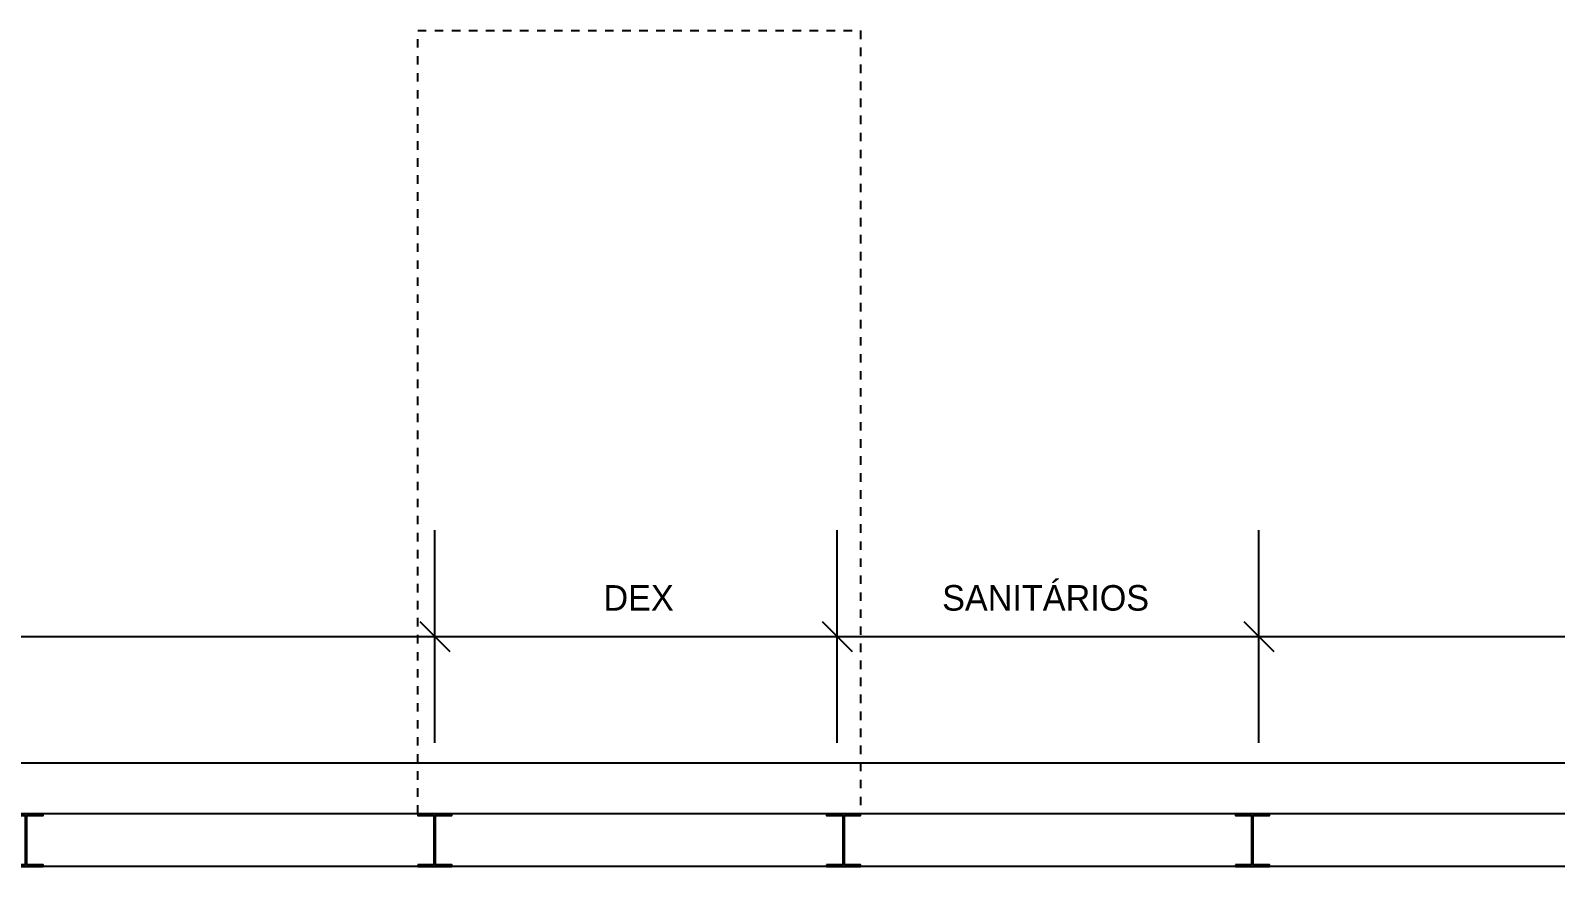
# Model space of a CAD drawing. Header units: centimetres. Extents: x -29 to 78, y -13 to 56.
# Drawn here: x 0.67 to 18.58, y 45.99 to 55.81 of the extents above; entities that cross this region are included whole.
import ezdxf
from ezdxf.enums import TextEntityAlignment as Align

# ---------------------------------------------------------------- set-up
doc = ezdxf.new("R2010")
doc.units = ezdxf.units.CM
doc.header["$LTSCALE"] = 0.01
doc.header["$MEASUREMENT"] = 0
doc.linetypes.add('DASHED2', pattern=[0.375, 0.25, -0.125])
doc.layers.get('0').update_dxf_attribs({"color": 1, "linetype": 'CONTINUOUS'})
for name, color, linetype in [('ALV', 2, 'CONTINUOUS'), ('AREA', 2, 'CONTINUOUS'), ('ESTRUTURA', 3, 'CONTINUOUS'), ('TEXTO', 2, 'CONTINUOUS')]:
    doc.layers.add(name, color=color, linetype=linetype)

# ---------------------------------------------------------------- blocks, each defined once
blk = doc.blocks.new('VIGTA')
for p, q in [((0, 0.62), (4.4, 0.62)), ((0, 0), (4.4, 0))]:
    blk.add_line(p, q)

msp = doc.modelspace()

# ---------------------------------------------------------------- linework, layer by layer
msp.add_line((-28.383, 47.208), (53.617, 47.208))
at = {"layer": 'ALV', "color": 1, "linetype": 'DASHED2'}
msp.add_lwpolyline([(5.217, 46.608), (5.217, 55.808), (10.417, 55.808), (10.417, 46.608)], dxfattribs=at)
at = {"layer": 'AREA'}
msp.add_line((5.417, 47.441), (5.417, 49.941), dxfattribs=at)
at = {"layer": 'ESTRUTURA'}
for points in [[(0.417, 46.008), (0.417, 45.988), (0.817, 45.988), (0.817, 46.008), (0.627, 46.008), (0.627, 46.588), (0.817, 46.588), (0.817, 46.608), (0.417, 46.608), (0.417, 46.588), (0.607, 46.588), (0.607, 46.008)], [(5.217, 46.008), (5.217, 45.988), (5.617, 45.988), (5.617, 46.008), (5.427, 46.008), (5.427, 46.588), (5.617, 46.588), (5.617, 46.608), (5.217, 46.608), (5.217, 46.588), (5.407, 46.588), (5.407, 46.008)], [(10.017, 46.008), (10.017, 45.988), (10.417, 45.988), (10.417, 46.008), (10.227, 46.008), (10.227, 46.588), (10.417, 46.588), (10.417, 46.608), (10.017, 46.608), (10.017, 46.588), (10.207, 46.588), (10.207, 46.008)], [(14.817, 46.008), (14.817, 45.988), (15.217, 45.988), (15.217, 46.008), (15.027, 46.008), (15.027, 46.588), (15.217, 46.588), (15.217, 46.608), (14.817, 46.608), (14.817, 46.588), (15.007, 46.588), (15.007, 46.008)]]:
    msp.add_lwpolyline(points, close=True, dxfattribs=at)
at = {"layer": 'TEXTO'}
for p, q in [((10.142, 47.441), (10.142, 49.941)), ((15.092, 47.441), (15.092, 49.941)), ((5.241, 48.868), (5.594, 48.514)), ((9.966, 48.868), (10.319, 48.514)), ((14.916, 48.868), (15.269, 48.514)), ((-28.964, 48.691), (5.797, 48.691)), ((5.797, 48.691), (53.866, 48.691))]:
    msp.add_line(p, q, dxfattribs=at)

# ---------------------------------------------------------------- block references
at = {"rotation": 180}
for p in [(5.217, 46.608), (10.017, 46.608), (14.817, 46.608), (19.617, 46.608)]:
    msp.add_blockref('VIGTA', p, dxfattribs=at)

# ---------------------------------------------------------------- texts
at = {"layer": 'TEXTO'}
for s, p in [('DEX', (7.81, 48.994)), ('SANITÁRIOS', (12.589, 48.994))]:
    msp.add_text(s, height=0.3, dxfattribs=at).set_placement(p, align=Align.CENTER)

doc.saveas('drawing.dxf')
